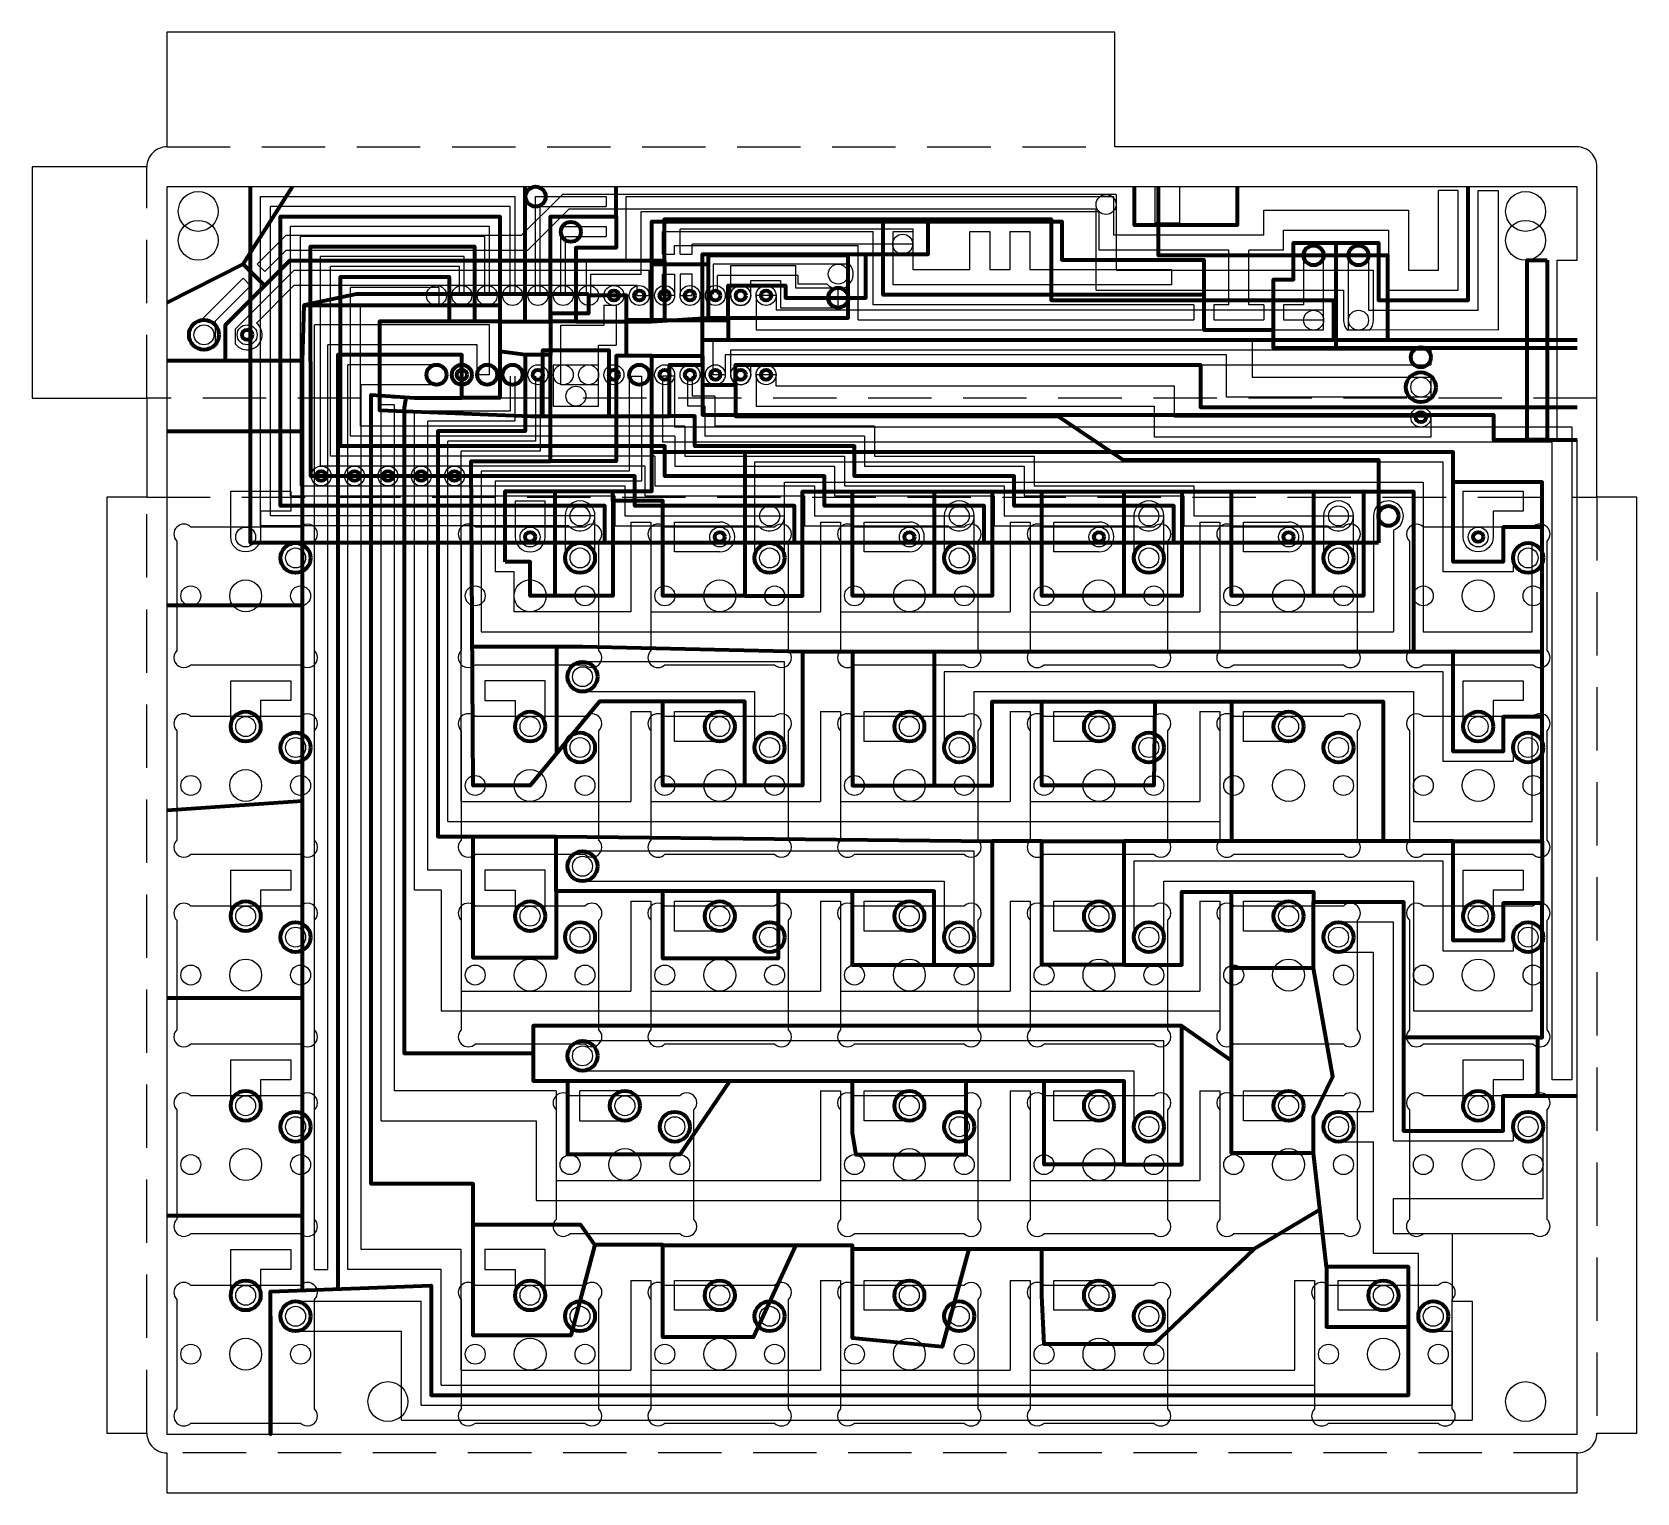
# Model space of a CAD drawing. Header units: millimetres. Extents: x -144 to 627, y 3 to 301.
# Drawn here: x 2.4 to 163.2, y 2.7 to 149.1 of the extents above; entities that cross this region are included whole.
import ezdxf

# ---------------------------------------------------------------- set-up
doc = ezdxf.new("R2010")
doc.units = ezdxf.units.MM
doc.linetypes.add('HIDDEN', pattern=[9.525, 6.35, -3.175])
for name, color, linetype in [('bends', 8, 'HIDDEN'), ('cuts', 31, 'Continuous'), ('pcb-bottom', 151, 'Continuous'), ('pcb-cuts', 211, 'Continuous'), ('pcb-top', 11, 'Continuous')]:
    doc.layers.add(name, color=color, linetype=linetype)
doc.layers.add('toolpath-pcb-bottom', color=155, linetype='Continuous', lineweight=200)
doc.layers.add('toolpath-pcb-top', color=15, linetype='Continuous', lineweight=200)

msp = doc.modelspace()

# ---------------------------------------------------------------- linework, layer by layer
at = {"layer": 'bends'}
for p, q in [((15.85, 137.625), (110.85, 137.625)), ((13.85, 112.425), (13.85, 135.625)), ((159.15, 112.425), (13.85, 112.425)), ((13.85, 102.525), (159.15, 102.525)), ((13.85, 8.725), (13.85, 102.525)), ((159.15, 102.525), (159.15, 8.725)), ((157.15, 6.725), (15.85, 6.725))]:
    msp.add_line(p, q, dxfattribs=at)
at = {"layer": 'cuts'}
for points in [[(13.85, 112.425), (13.85, 102.525), (9.85, 102.525), (9.85, 8.725), (13.85, 8.725, 0.4142136), (15.85, 6.725), (15.85, 2.725), (157.15, 2.725), (157.15, 6.725, 0.4142136), (159.15, 8.725), (163.15, 8.725), (163.15, 102.525), (159.15, 102.525), (159.15, 135.625, 0.4142136), (157.15, 137.625), (110.85, 137.625), (110.85, 149.125), (15.85, 149.125), (15.85, 137.625, 0.4142136), (13.85, 135.625), (13.85, 135.625), (2.35, 135.625), (2.35, 112.425)], [(30.65, 87.139), (30.65, 98.111, 1), (29.236, 99.525), (18.264, 99.525, 1), (16.85, 98.111), (16.85, 87.139, 1), (18.264, 85.725), (29.236, 85.725, 1)], [(59.15, 87.139), (59.15, 98.111, 1), (57.736, 99.525), (46.764, 99.525, 1), (45.35, 98.111), (45.35, 87.139, 1), (46.764, 85.725), (57.736, 85.725, 1)], [(78.15, 87.139), (78.15, 98.111, 1), (76.736, 99.525), (65.764, 99.525, 1), (64.35, 98.111), (64.35, 87.139, 1), (65.764, 85.725), (76.736, 85.725, 1)], [(97.15, 87.139), (97.15, 98.111, 1), (95.736, 99.525), (84.764, 99.525, 1), (83.35, 98.111), (83.35, 87.139, 1), (84.764, 85.725), (95.736, 85.725, 1)], [(116.15, 87.139), (116.15, 98.111, 1), (114.736, 99.525), (103.764, 99.525, 1), (102.35, 98.111), (102.35, 87.139, 1), (103.764, 85.725), (114.736, 85.725, 1)], [(135.15, 87.139), (135.15, 98.111, 1), (133.736, 99.525), (122.764, 99.525, 1), (121.35, 98.111), (121.35, 87.139, 1), (122.764, 85.725), (133.736, 85.725, 1)], [(154.15, 87.139), (154.15, 98.111, 1), (152.736, 99.525), (141.764, 99.525, 1), (140.35, 98.111), (140.35, 87.139, 1), (141.764, 85.725), (152.736, 85.725, 1)], [(30.65, 68.139), (30.65, 79.111, 1), (29.236, 80.525), (18.264, 80.525, 1), (16.85, 79.111), (16.85, 68.139, 1), (18.264, 66.725), (29.236, 66.725, 1)], [(59.15, 68.139), (59.15, 79.111, 1), (57.736, 80.525), (46.764, 80.525, 1), (45.35, 79.111), (45.35, 68.139, 1), (46.764, 66.725), (57.736, 66.725, 1)], [(78.15, 68.139), (78.15, 79.111, 1), (76.736, 80.525), (65.764, 80.525, 1), (64.35, 79.111), (64.35, 68.139, 1), (65.764, 66.725), (76.736, 66.725, 1)], [(97.15, 68.139), (97.15, 79.111, 1), (95.736, 80.525), (84.764, 80.525, 1), (83.35, 79.111), (83.35, 68.139, 1), (84.764, 66.725), (95.736, 66.725, 1)], [(116.15, 68.139), (116.15, 79.111, 1), (114.736, 80.525), (103.764, 80.525, 1), (102.35, 79.111), (102.35, 68.139, 1), (103.764, 66.725), (114.736, 66.725, 1)], [(135.15, 68.139), (135.15, 79.111, 1), (133.736, 80.525), (122.764, 80.525, 1), (121.35, 79.111), (121.35, 68.139, 1), (122.764, 66.725), (133.736, 66.725, 1)], [(154.15, 68.139), (154.15, 79.111, 1), (152.736, 80.525), (141.764, 80.525, 1), (140.35, 79.111), (140.35, 68.139, 1), (141.764, 66.725), (152.736, 66.725, 1)], [(30.65, 49.139), (30.65, 60.111, 1), (29.236, 61.525), (18.264, 61.525, 1), (16.85, 60.111), (16.85, 49.139, 1), (18.264, 47.725), (29.236, 47.725, 1)], [(59.15, 49.139), (59.15, 60.111, 1), (57.736, 61.525), (46.764, 61.525, 1), (45.35, 60.111), (45.35, 49.139, 1), (46.764, 47.725), (57.736, 47.725, 1)], [(78.15, 49.139), (78.15, 60.111, 1), (76.736, 61.525), (65.764, 61.525, 1), (64.35, 60.111), (64.35, 49.139, 1), (65.764, 47.725), (76.736, 47.725, 1)], [(97.15, 49.139), (97.15, 60.111, 1), (95.736, 61.525), (84.764, 61.525, 1), (83.35, 60.111), (83.35, 49.139, 1), (84.764, 47.725), (95.736, 47.725, 1)], [(116.15, 49.139), (116.15, 60.111, 1), (114.736, 61.525), (103.764, 61.525, 1), (102.35, 60.111), (102.35, 49.139, 1), (103.764, 47.725), (114.736, 47.725, 1)], [(135.15, 49.139), (135.15, 60.111, 1), (133.736, 61.525), (122.764, 61.525, 1), (121.35, 60.111), (121.35, 49.139, 1), (122.764, 47.725), (133.736, 47.725, 1)], [(154.15, 49.139), (154.15, 60.111, 1), (152.736, 61.525), (141.764, 61.525, 1), (140.35, 60.111), (140.35, 49.139, 1), (141.764, 47.725), (152.736, 47.725, 1)], [(30.65, 30.139), (30.65, 41.111, 1), (29.236, 42.525), (18.264, 42.525, 1), (16.85, 41.111), (16.85, 30.139, 1), (18.264, 28.725), (29.236, 28.725, 1)], [(68.65, 30.139), (68.65, 41.111, 1), (67.236, 42.525), (56.264, 42.525, 1), (54.85, 41.111), (54.85, 30.139, 1), (56.264, 28.725), (67.236, 28.725, 1)], [(97.15, 30.139), (97.15, 41.111, 1), (95.736, 42.525), (84.764, 42.525, 1), (83.35, 41.111), (83.35, 30.139, 1), (84.764, 28.725), (95.736, 28.725, 1)], [(116.15, 30.139), (116.15, 41.111, 1), (114.736, 42.525), (103.764, 42.525, 1), (102.35, 41.111), (102.35, 30.139, 1), (103.764, 28.725), (114.736, 28.725, 1)], [(135.15, 30.139), (135.15, 41.111, 1), (133.736, 42.525), (122.764, 42.525, 1), (121.35, 41.111), (121.35, 30.139, 1), (122.764, 28.725), (133.736, 28.725, 1)], [(154.15, 30.139), (154.15, 41.111, 1), (152.736, 42.525), (141.764, 42.525, 1), (140.35, 41.111), (140.35, 30.139, 1), (141.764, 28.725), (152.736, 28.725, 1)], [(30.65, 11.139), (30.65, 22.111, 1), (29.236, 23.525), (18.264, 23.525, 1), (16.85, 22.111), (16.85, 11.139, 1), (18.264, 9.725), (29.236, 9.725, 1)], [(59.15, 11.139), (59.15, 22.111, 1), (57.736, 23.525), (46.764, 23.525, 1), (45.35, 22.111), (45.35, 11.139, 1), (46.764, 9.725), (57.736, 9.725, 1)], [(78.15, 11.139), (78.15, 22.111, 1), (76.736, 23.525), (65.764, 23.525, 1), (64.35, 22.111), (64.35, 11.139, 1), (65.764, 9.725), (76.736, 9.725, 1)], [(97.15, 11.139), (97.15, 22.111, 1), (95.736, 23.525), (84.764, 23.525, 1), (83.35, 22.111), (83.35, 11.139, 1), (84.764, 9.725), (95.736, 9.725, 1)], [(116.15, 11.139), (116.15, 22.111, 1), (114.736, 23.525), (103.764, 23.525, 1), (102.35, 22.111), (102.35, 11.139, 1), (103.764, 9.725), (114.736, 9.725, 1)], [(144.65, 11.139), (144.65, 22.111, 1), (143.236, 23.525), (132.264, 23.525, 1), (130.85, 22.111), (130.85, 11.139, 1), (132.264, 9.725), (143.236, 9.725, 1)]]:
    msp.add_lwpolyline(points, format="xyb", close=True, dxfattribs=at)
for centre in [(19, 131.155), (152, 131.155), (38, 11.875), (152, 11.875)]:
    msp.add_circle(centre, 2, dxfattribs=at)
at = {"layer": 'pcb-bottom'}
for p, q in [((55.481, 132.844), (51.362, 128.725)), ((110.961, 132.844), (55.481, 132.844)), ((110.961, 132.844), (110.961, 125.25)), ((56.134, 131.375), (51.984, 127.225)), ((108.961, 131.375), (56.134, 131.375)), ((108.961, 123.25), (108.961, 131.375)), ((24.913, 125.876), (27.762, 128.725)), ((51.362, 128.725), (27.762, 128.725)), ((90.625, 129.375), (67.27, 129.375)), ((67.27, 126.86), (67.27, 129.375)), ((90.625, 127.875), (90.625, 129.375)), ((25.663, 125.126), (27.762, 127.225)), ((51.984, 127.225), (27.762, 127.225)), ((90.625, 127.875), (68.495, 127.875)), ((68.495, 126.86), (68.495, 127.875)), ((25.663, 125.126), (24.913, 125.876)), ((67.27, 126.86), (68.495, 126.86)), ((84.243, 125.875), (70.585, 125.875)), ((70.585, 125.875), (70.585, 122.86)), ((19.296, 120.259), (23.499, 124.462)), ((22.736, 119.371), (28.59, 125.225)), ((24.249, 123.712), (23.499, 124.462)), ((64.19, 125.225), (28.59, 125.225)), ((64.19, 122.725), (64.19, 125.225)), ((68.495, 124.86), (67.27, 124.86)), ((67.27, 124.86), (67.27, 122.725)), ((68.495, 122.725), (68.495, 124.86)), ((79.125, 124.725), (71.035, 124.725)), ((71.035, 122.86), (71.035, 124.725)), ((79.125, 123.875), (79.125, 124.725)), ((82.007, 123.875), (79.125, 123.875)), ((110.961, 125.25), (136.755, 125.25)), ((136.755, 120.25), (136.755, 125.25)), ((20.736, 120.199), (24.249, 123.712)), ((24.828, 119.963), (28.59, 123.725)), ((62.965, 123.725), (28.59, 123.725)), ((62.965, 122.725), (62.965, 123.725)), ((62.965, 122.725), (64.19, 122.725)), ((67.27, 122.725), (68.495, 122.725)), ((74.89, 122.725), (74.89, 119.285)), ((76.89, 122.725), (74.89, 122.725)), ((76.89, 122.725), (76.89, 121.25)), ((108.961, 123.25), (133.755, 123.25)), ((133.755, 123.25), (133.755, 120.25)), ((59.65, 121.751), (59.65, 119.75)), ((59.65, 121.751), (60.875, 121.751)), ((60.875, 121.751), (60.875, 117.75)), ((131.755, 121.25), (76.89, 121.25)), ((131.755, 119.285), (131.755, 121.25)), ((20.736, 117.839), (20.736, 120.199)), ((22.736, 117.839), (22.736, 119.371)), ((30.65, 25.125), (30.65, 119.785)), ((48.175, 119.785), (30.65, 119.785)), ((48.175, 114.785), (48.175, 119.785)), ((55.345, 119.75), (59.65, 119.75)), ((55.345, 113.785), (55.345, 119.75)), ((74.89, 119.285), (131.755, 119.285)), ((134.107, 119.285), (136.403, 119.285)), ((31.99, 25.125), (31.99, 117.785)), ((46.95, 117.785), (31.99, 117.785)), ((46.95, 114.785), (46.95, 117.785)), ((59.11, 113.785), (59.11, 117.75)), ((59.11, 117.75), (60.875, 117.75)), ((33.99, 25.125), (33.99, 115.785)), ((42.87, 115.785), (33.99, 115.785)), ((72.35, 117.285), (142.5, 117.285)), ((72.35, 114.785), (72.35, 117.285)), ((74.35, 114.785), (74.35, 115.785)), ((74.35, 115.785), (142.5, 115.785)), ((142.5, 117.285), (142.5, 115.785)), ((48.175, 114.785), (46.95, 114.785)), ((50.265, 114.65), (50.265, 111.125)), ((50.715, 114.65), (50.715, 110.125)), ((52.805, 114.65), (52.805, 108.125)), ((53.255, 114.65), (53.255, 107.125)), ((62.19, 114.65), (62.19, 105.125)), ((62.19, 114.65), (63.415, 114.65)), ((63.415, 114.65), (63.415, 104.125)), ((65.505, 114.65), (65.505, 108.025)), ((66.73, 114.65), (65.505, 114.65)), ((66.73, 114.65), (66.73, 109.525)), ((35.33, 27.125), (35.33, 113.785)), ((42.87, 113.785), (35.33, 113.785)), ((59.11, 113.785), (55.345, 113.785)), ((37.33, 40.025), (37.33, 111.785)), ((38.67, 111.785), (37.33, 111.785)), ((38.67, 43.025), (38.67, 111.785)), ((40.67, 63.125), (40.67, 111.125)), ((50.265, 111.125), (40.67, 111.125)), ((42.01, 65.125), (42.01, 110.125)), ((50.715, 110.125), (42.01, 110.125)), ((156.65, 109.525), (66.73, 109.525)), ((156.65, 44.125), (156.65, 109.525)), ((44.01, 70.025), (44.01, 108.125)), ((52.805, 108.125), (44.01, 108.125)), ((154.65, 108.025), (65.505, 108.025)), ((154.65, 44.125), (154.65, 108.025)), ((45.35, 72.025), (45.35, 107.125)), ((53.255, 107.125), (45.35, 107.125)), ((47.35, 105.125), (47.35, 89.025)), ((62.19, 105.125), (47.35, 105.125)), ((74.75, 106.025), (74.75, 96.425)), ((143.75, 106.025), (74.75, 106.025)), ((143.75, 95.025), (143.75, 106.025)), ((48.75, 104.125), (48.75, 95.025)), ((63.415, 104.125), (48.75, 104.125)), ((77.75, 96.425), (77.75, 104.025)), ((77.75, 104.025), (141.75, 104.025)), ((141.75, 104.025), (141.75, 89.025)), ((50.75, 102.125), (50.75, 98.525)), ((53.75, 102.125), (50.75, 102.125)), ((53.75, 98.525), (53.75, 102.125)), ((55.75, 100.637), (55.75, 96.425)), ((58.75, 96.425), (58.75, 100.637)), ((62.35, 100.025), (64.35, 100.025)), ((62.35, 100.025), (62.35, 91.025)), ((64.35, 100.025), (64.35, 91.025)), ((66.73, 97.025), (66.73, 100.025)), ((66.73, 100.025), (71.25, 100.025)), ((81.35, 100.025), (83.35, 100.025)), ((81.35, 100.025), (81.35, 91.025)), ((83.35, 100.025), (83.35, 91.025)), ((85.73, 97.025), (85.73, 100.025)), ((85.73, 100.025), (90.25, 100.025)), ((93.75, 100.637), (93.75, 96.425)), ((96.75, 96.425), (96.75, 100.637)), ((100.35, 100.025), (102.35, 100.025)), ((100.35, 100.025), (100.35, 91.025)), ((102.35, 100.025), (102.35, 91.025)), ((104.73, 97.025), (104.73, 100.025)), ((104.73, 100.025), (109.25, 100.025)), ((112.75, 100.637), (112.75, 96.425)), ((115.75, 96.425), (115.75, 100.637)), ((119.35, 100.025), (121.35, 100.025)), ((119.35, 100.025), (119.35, 91.025)), ((121.35, 100.025), (121.35, 91.025)), ((123.73, 97.025), (123.73, 100.025)), ((123.73, 100.025), (128.25, 100.025)), ((131.75, 100.637), (131.75, 96.425)), ((134.75, 96.425), (134.75, 100.637)), ((136.75, 100.637), (136.75, 91.025)), ((138.75, 99.223), (138.75, 89.025)), ((71.25, 97.025), (66.73, 97.025)), ((90.25, 97.025), (85.73, 97.025)), ((109.25, 97.025), (104.73, 97.025)), ((128.25, 97.025), (123.73, 97.025)), ((152.65, 89.025), (152.65, 97.871)), ((50.65, 95.025), (48.75, 95.025)), ((50.65, 91.025), (50.65, 95.025)), ((150.75, 95.025), (143.75, 95.025)), ((150.75, 96.425), (150.75, 95.025)), ((62.35, 91.025), (50.65, 91.025)), ((64.35, 91.025), (81.35, 91.025)), ((83.35, 91.025), (100.35, 91.025)), ((102.35, 91.025), (119.35, 91.025)), ((121.35, 91.025), (136.75, 91.025)), ((47.35, 89.025), (138.75, 89.025)), ((141.75, 89.025), (152.65, 89.025)), ((62.35, 81.025), (64.35, 81.025)), ((62.35, 81.025), (62.35, 72.025)), ((64.35, 81.025), (64.35, 72.025)), ((66.73, 78.025), (66.73, 81.025)), ((66.73, 81.025), (71.25, 81.025)), ((81.35, 81.025), (83.35, 81.025)), ((81.35, 81.025), (81.35, 72.025)), ((83.35, 81.025), (83.35, 72.025)), ((85.73, 78.025), (85.73, 81.025)), ((85.73, 81.025), (90.25, 81.025)), ((100.35, 81.025), (102.35, 81.025)), ((100.35, 81.025), (100.35, 72.025)), ((102.35, 81.025), (102.35, 72.025)), ((104.73, 78.025), (104.73, 81.025)), ((104.73, 81.025), (109.25, 81.025)), ((119.35, 81.025), (121.35, 81.025)), ((119.35, 81.025), (119.35, 72.025)), ((121.35, 81.025), (121.35, 70.025)), ((123.73, 78.025), (123.73, 81.025)), ((123.73, 81.025), (128.25, 81.025)), ((71.25, 78.025), (66.73, 78.025)), ((90.25, 78.025), (85.73, 78.025)), ((109.25, 78.025), (104.73, 78.025)), ((128.25, 78.025), (123.73, 78.025)), ((45.35, 72.025), (62.35, 72.025)), ((64.35, 72.025), (81.35, 72.025)), ((83.35, 72.025), (100.35, 72.025)), ((102.35, 72.025), (119.35, 72.025)), ((44.01, 70.025), (121.35, 70.025)), ((45.35, 65.125), (42.01, 65.125)), ((45.35, 65.125), (45.35, 53.025)), ((43.35, 63.125), (40.67, 63.125)), ((43.35, 63.125), (43.35, 51.025)), ((62.35, 62.025), (64.35, 62.025)), ((62.35, 62.025), (62.35, 53.025)), ((64.35, 62.025), (64.35, 53.025)), ((66.73, 59.025), (66.73, 62.025)), ((66.73, 62.025), (71.25, 62.025)), ((81.35, 62.025), (83.35, 62.025)), ((81.35, 62.025), (81.35, 53.025)), ((83.35, 62.025), (83.35, 53.025)), ((85.73, 59.025), (85.73, 62.025)), ((85.73, 62.025), (90.25, 62.025)), ((100.35, 62.025), (102.35, 62.025)), ((100.35, 62.025), (100.35, 53.025)), ((102.35, 62.025), (102.35, 53.025)), ((104.73, 59.025), (104.73, 62.025)), ((104.73, 62.025), (109.25, 62.025)), ((119.35, 62.025), (121.35, 62.025)), ((119.35, 62.025), (119.35, 53.025)), ((121.35, 62.025), (121.35, 51.025)), ((123.73, 59.025), (123.73, 62.025)), ((123.73, 62.025), (128.25, 62.025)), ((138.75, 59.925), (133.25, 59.925)), ((138.75, 38.025), (138.75, 59.925)), ((71.25, 59.025), (66.73, 59.025)), ((90.25, 59.025), (85.73, 59.025)), ((109.25, 59.025), (104.73, 59.025)), ((128.25, 59.025), (123.73, 59.025)), ((133.25, 56.925), (136.75, 56.925)), ((136.75, 40.925), (136.75, 56.925)), ((45.35, 53.025), (62.35, 53.025)), ((64.35, 53.025), (81.35, 53.025)), ((83.35, 53.025), (100.35, 53.025)), ((102.35, 53.025), (119.35, 53.025)), ((43.35, 51.025), (121.35, 51.025)), ((156.65, 44.125), (154.65, 44.125)), ((54.85, 43.025), (38.67, 43.025)), ((54.85, 43.025), (54.85, 34.025)), ((61.75, 43.025), (57.23, 43.025)), ((57.23, 40.025), (57.23, 43.025)), ((81.35, 43.025), (83.35, 43.025)), ((81.35, 43.025), (81.35, 34.025)), ((83.35, 43.025), (83.35, 34.025)), ((85.73, 40.025), (85.73, 43.025)), ((85.73, 43.025), (90.25, 43.025)), ((100.35, 43.025), (102.35, 43.025)), ((100.35, 43.025), (100.35, 34.025)), ((102.35, 43.025), (102.35, 34.025)), ((104.73, 40.025), (104.73, 43.025)), ((104.73, 43.025), (109.25, 43.025)), ((119.35, 43.025), (121.35, 43.025)), ((119.35, 43.025), (119.35, 34.025)), ((121.35, 43.025), (121.35, 32.025)), ((123.73, 40.025), (123.73, 43.025)), ((123.73, 43.025), (128.25, 43.025)), ((136.75, 40.925), (133.25, 40.925)), ((37.33, 40.025), (52.85, 40.025)), ((52.85, 40.025), (52.85, 32.025)), ((57.23, 40.025), (61.75, 40.025)), ((90.25, 40.025), (85.73, 40.025)), ((109.25, 40.025), (104.73, 40.025)), ((128.25, 40.025), (123.73, 40.025)), ((150.75, 39.425), (150.75, 38.025)), ((153.75, 32.225), (153.75, 39.425)), ((133.25, 37.925), (136.75, 37.925)), ((136.75, 26.725), (136.75, 37.925)), ((138.75, 38.025), (150.75, 38.025)), ((54.85, 34.025), (81.35, 34.025)), ((83.35, 34.025), (100.35, 34.025)), ((102.35, 34.025), (119.35, 34.025)), ((138.75, 28.725), (138.75, 32.225)), ((138.75, 32.225), (153.75, 32.225)), ((52.85, 32.025), (121.35, 32.025)), ((138.75, 28.725), (144.65, 28.725)), ((144.65, 28.725), (144.65, 21.925)), ((45.35, 27.125), (35.33, 27.125)), ((45.35, 15.025), (45.35, 27.125)), ((141.25, 26.725), (136.75, 26.725)), ((141.25, 20.425), (141.25, 26.725)), ((30.65, 25.125), (31.99, 25.125)), ((43.35, 25.125), (33.99, 25.125)), ((43.35, 13.525), (43.35, 25.125)), ((62.35, 24.025), (64.35, 24.025)), ((62.35, 24.025), (62.35, 15.025)), ((64.35, 24.025), (64.35, 15.025)), ((66.73, 21.025), (66.73, 24.025)), ((66.73, 24.025), (71.25, 24.025)), ((81.35, 24.025), (83.35, 24.025)), ((81.35, 24.025), (81.35, 15.025)), ((83.35, 24.025), (83.35, 15.025)), ((85.73, 21.025), (85.73, 24.025)), ((85.73, 24.025), (90.25, 24.025)), ((100.35, 24.025), (102.35, 24.025)), ((100.35, 24.025), (100.35, 15.025)), ((102.35, 24.025), (102.35, 15.025)), ((104.73, 21.025), (104.73, 24.025)), ((104.73, 24.025), (109.25, 24.025)), ((128.85, 24.025), (130.85, 24.025)), ((128.85, 24.025), (128.85, 15.025)), ((130.85, 24.025), (130.85, 13.525)), ((133.23, 21.025), (133.23, 24.025)), ((133.23, 24.025), (137.75, 24.025)), ((28.75, 21.925), (41.35, 21.925)), ((41.35, 11.525), (41.35, 21.925)), ((71.25, 21.025), (66.73, 21.025)), ((90.25, 21.025), (85.73, 21.025)), ((109.25, 21.025), (104.73, 21.025)), ((137.75, 21.025), (133.23, 21.025)), ((144.65, 21.925), (146.65, 21.925)), ((146.65, 21.925), (146.65, 10.025)), ((28.75, 18.925), (39.35, 18.925)), ((39.35, 10.025), (39.35, 18.925)), ((142.75, 18.925), (144.65, 18.925)), ((144.65, 18.925), (144.65, 11.525)), ((45.35, 15.025), (62.35, 15.025)), ((64.35, 15.025), (81.35, 15.025)), ((83.35, 15.025), (100.35, 15.025)), ((102.35, 15.025), (128.85, 15.025)), ((43.35, 13.525), (130.85, 13.525)), ((41.35, 11.525), (144.65, 11.525)), ((39.35, 10.025), (146.65, 10.025))]:
    msp.add_line(p, q, dxfattribs=at)
for points in [[(25.25, 101.125), (25.25, 98.525, -1), (22.25, 98.525), (22.25, 103.125), (28.27, 103.125), (28.27, 101.125)], [(148.75, 101.125), (148.75, 98.525, -1), (145.75, 98.525), (145.75, 103.125), (151.77, 103.125), (151.77, 101.125)], [(77.75, 77.425), (77.75, 86.025), (57.5, 86.025, 1), (57.5, 83.025), (74.75, 83.025), (74.75, 77.425, 1)], [(25.25, 82.125), (25.25, 79.525, -1), (22.25, 79.525), (22.25, 84.125), (28.27, 84.125), (28.27, 82.125)], [(50.75, 82.125), (50.75, 79.525, 1), (53.75, 79.525), (53.75, 84.125), (47.73, 84.125), (47.73, 82.125)], [(93.75, 77.425, 1), (96.75, 77.425), (96.75, 83.025), (140.75, 83.025), (140.75, 70.025), (152.65, 70.025), (152.65, 78.871, 0.4956758), (150.75, 77.425), (150.75, 76.025), (143.75, 76.025), (143.75, 85.025), (93.75, 85.025)], [(148.75, 82.125), (148.75, 79.525, -1), (145.75, 79.525), (145.75, 84.125), (151.77, 84.125), (151.77, 82.125)], [(96.75, 58.425), (96.75, 67.025), (57.5, 67.025, 1), (57.5, 64.025), (93.75, 64.025), (93.75, 58.425, 1)], [(112.75, 58.425, 1), (115.75, 58.425), (115.75, 64.025), (140.75, 64.025), (140.75, 51.025), (152.65, 51.025), (152.65, 59.871, 0.4956758), (150.75, 58.425), (150.75, 57.025), (143.75, 57.025), (143.75, 66.025), (112.75, 66.025)], [(25.25, 63.125), (25.25, 60.525, -1), (22.25, 60.525), (22.25, 65.125), (28.27, 65.125), (28.27, 63.125)], [(50.75, 63.125), (50.75, 60.525, 1), (53.75, 60.525), (53.75, 65.125), (47.73, 65.125), (47.73, 63.125)], [(148.75, 63.125), (148.75, 60.525, -1), (145.75, 60.525), (145.75, 65.125), (151.77, 65.125), (151.77, 63.125)], [(115.75, 39.425), (115.75, 48.025), (57.5, 48.025, 1), (57.5, 45.025), (112.75, 45.025), (112.75, 39.425, 1)], [(25.25, 44.125), (25.25, 41.525, -1), (22.25, 41.525), (22.25, 46.125), (28.27, 46.125), (28.27, 44.125)], [(148.75, 44.125), (148.75, 41.525, -1), (145.75, 41.525), (145.75, 46.125), (151.77, 46.125), (151.77, 44.125)], [(25.25, 25.125), (25.25, 22.525, -1), (22.25, 22.525), (22.25, 27.125), (28.27, 27.125), (28.27, 25.125)], [(50.75, 25.125), (50.75, 22.525, 1), (53.75, 22.525), (53.75, 27.125), (47.73, 27.125), (47.73, 25.125)]]:
    msp.add_lwpolyline(points, format="xyb", close=True, dxfattribs=at)
for centre, radius, start, end in [((83.125, 124.875), 1.5, 221.81031, 41.81031), ((19.572, 118.785), 1.5, 100.58422, 320.90872), ((23.9, 118.785), 1.5, 219.09128, 51.7681), ((135.255, 120.25), 1.5, 180, 220.04083), ((135.255, 120.25), 1.5, 319.95917, 0), ((42.87, 114.785), 1, 270, 90), ((73.35, 114.785), 1, 180, 0), ((57.25, 100.637), 1.5, 0, 180), ((95.25, 100.637), 1.5, 0, 180), ((114.25, 100.637), 1.5, 0, 180), ((133.25, 100.637), 1.5, 0, 180), ((138.25, 100.637), 1.5, 289.47122, 180), ((71.25, 98.525), 1.5, 270, 90), ((90.25, 98.525), 1.5, 270, 90), ((109.25, 98.525), 1.5, 270, 90), ((128.25, 98.525), 1.5, 270, 90), ((52.25, 98.525), 1.5, 180, 0), ((152.25, 96.425), 1.5, 74.53399, 180), ((57.25, 96.425), 1.5, 180, 0), ((76.25, 96.425), 1.5, 180, 0), ((95.25, 96.425), 1.5, 180, 0), ((114.25, 96.425), 1.5, 180, 0), ((133.25, 96.425), 1.5, 180, 0), ((71.25, 79.525), 1.5, 270, 90), ((90.25, 79.525), 1.5, 270, 90), ((109.25, 79.525), 1.5, 270, 90), ((128.25, 79.525), 1.5, 270, 90), ((71.25, 60.525), 1.5, 270, 90), ((90.25, 60.525), 1.5, 270, 90), ((109.25, 60.525), 1.5, 270, 90), ((128.25, 60.525), 1.5, 270, 90), ((133.25, 58.425), 1.5, 90, 270), ((61.75, 41.525), 1.5, 270, 90), ((90.25, 41.525), 1.5, 270, 90), ((109.25, 41.525), 1.5, 270, 90), ((128.25, 41.525), 1.5, 270, 90), ((133.25, 39.425), 1.5, 90, 270), ((152.25, 39.425), 1.5, 0, 180), ((71.25, 22.525), 1.5, 270, 90), ((90.25, 22.525), 1.5, 270, 90), ((109.25, 22.525), 1.5, 270, 90), ((137.75, 22.525), 1.5, 270, 90), ((28.75, 20.425), 1.5, 90, 270), ((142.75, 20.425), 1.5, 180, 270)]:
    msp.add_arc(centre, radius, start, end, dxfattribs=at)
at = {"layer": 'pcb-cuts'}
msp.add_lwpolyline([(157.15, 108.255), (155.15, 108.255), (155.15, 126.255), (157.15, 126.255), (157.15, 133.625), (15.85, 133.625), (15.85, 8.625), (157.15, 8.625)], close=True, dxfattribs=at)
for centre, radius in [((52.805, 132.637), 1), ((109.961, 131.844), 1), ((19, 128.255), 2), ((152, 128.255), 2), ((56.335, 129.107), 1), ((89.581, 127.875), 1), ((130.755, 126.75), 1), ((135.255, 126.75), 1), ((83.125, 124.875), 1), ((42.87, 122.725), 1), ((45.41, 122.725), 1), ((47.95, 122.725), 1), ((50.49, 122.725), 1), ((53.03, 122.725), 1), ((55.57, 122.725), 1), ((58.11, 122.725), 1), ((60.65, 122.725), 1), ((63.19, 122.725), 1), ((65.73, 122.725), 1), ((68.27, 122.725), 1), ((70.81, 122.725), 1), ((73.35, 122.725), 1), ((75.89, 122.725), 1), ((83.125, 122.5), 1), ((130.755, 120.25), 1), ((135.255, 120.25), 1), ((19.572, 118.785), 1), ((23.9, 118.785), 1), ((141.5, 116.535), 1), ((42.87, 114.785), 1), ((45.41, 114.785), 1), ((47.95, 114.785), 1), ((50.49, 114.785), 1), ((53.03, 114.785), 1), ((55.57, 114.785), 1), ((58.11, 114.785), 1), ((60.65, 114.785), 1), ((63.19, 114.785), 1), ((65.73, 114.785), 1), ((68.27, 114.785), 1), ((70.81, 114.785), 1), ((73.35, 114.785), 1), ((75.89, 114.785), 1), ((141.5, 113.535), 1), ((56.84, 112.637), 1), ((141.5, 110.535), 1), ((31.32, 104.637), 1), ((34.66, 104.637), 1), ((38, 104.637), 1), ((41.34, 104.637), 1), ((44.68, 104.637), 1), ((57.25, 100.637), 1), ((76.25, 100.637), 1), ((95.25, 100.637), 1), ((114.25, 100.637), 1), ((133.25, 100.637), 1), ((138.25, 100.637), 1), ((23.75, 98.525), 1), ((52.25, 98.525), 1), ((71.25, 98.525), 1), ((90.25, 98.525), 1), ((128.25, 98.525), 1), ((147.25, 98.525), 1), ((28.75, 96.425), 1), ((57.25, 96.425), 1), ((76.25, 96.425), 1), ((95.25, 96.425), 1), ((133.25, 96.425), 1), ((152.25, 96.425), 1), ((18.25, 92.625), 1), ((23.75, 92.625), 1.6), ((29.25, 92.625), 1), ((46.75, 92.625), 1), ((52.25, 92.625), 1.6), ((57.75, 92.625), 1), ((65.75, 92.625), 1), ((71.25, 92.625), 1.6), ((76.75, 92.625), 1), ((84.75, 92.625), 1), ((90.25, 92.625), 1.6), ((95.75, 92.625), 1), ((122.75, 92.625), 1), ((128.25, 92.625), 1.6), ((133.75, 92.625), 1), ((141.75, 92.625), 1), ((147.25, 92.625), 1.6), ((152.75, 92.625), 1), ((57.5, 84.525), 1), ((23.75, 79.525), 1), ((52.25, 79.525), 1), ((71.25, 79.525), 1), ((90.25, 79.525), 1), ((109.25, 79.525), 1), ((128.25, 79.525), 1), ((147.25, 79.525), 1), ((28.75, 77.425), 1), ((57.25, 77.425), 1), ((76.25, 77.425), 1), ((95.25, 77.425), 1), ((114.25, 77.425), 1), ((133.25, 77.425), 1), ((152.25, 77.425), 1), ((18.25, 73.625), 1), ((23.75, 73.625), 1.6), ((29.25, 73.625), 1), ((46.75, 73.625), 1), ((52.25, 73.625), 1.6), ((57.75, 73.625), 1), ((65.75, 73.625), 1), ((71.25, 73.625), 1.6), ((76.75, 73.625), 1), ((84.75, 73.625), 1), ((90.25, 73.625), 1.6), ((95.75, 73.625), 1), ((103.75, 73.625), 1), ((109.25, 73.625), 1.6), ((114.75, 73.625), 1), ((122.75, 73.625), 1), ((128.25, 73.625), 1.6), ((133.75, 73.625), 1), ((141.75, 73.625), 1), ((147.25, 73.625), 1.6), ((152.75, 73.625), 1), ((57.5, 65.525), 1), ((23.75, 60.525), 1), ((52.25, 60.525), 1), ((71.25, 60.525), 1), ((90.25, 60.525), 1), ((109.25, 60.525), 1), ((128.25, 60.525), 1), ((147.25, 60.525), 1), ((28.75, 58.425), 1), ((57.25, 58.425), 1), ((76.25, 58.425), 1), ((95.25, 58.425), 1), ((114.25, 58.425), 1), ((133.25, 58.425), 1), ((152.25, 58.425), 1), ((18.25, 54.625), 1), ((23.75, 54.625), 1.6), ((29.25, 54.625), 1), ((46.75, 54.625), 1), ((52.25, 54.625), 1.6), ((57.75, 54.625), 1), ((65.75, 54.625), 1), ((71.25, 54.625), 1.6), ((76.75, 54.625), 1), ((84.75, 54.625), 1), ((90.25, 54.625), 1.6), ((95.75, 54.625), 1), ((103.75, 54.625), 1), ((109.25, 54.625), 1.6), ((114.75, 54.625), 1), ((122.75, 54.625), 1), ((128.25, 54.625), 1.6), ((133.75, 54.625), 1), ((141.75, 54.625), 1), ((147.25, 54.625), 1.6), ((152.75, 54.625), 1), ((57.5, 46.525), 1), ((23.75, 41.525), 1), ((61.75, 41.525), 1), ((90.25, 41.525), 1), ((109.25, 41.525), 1), ((128.25, 41.525), 1), ((147.25, 41.525), 1), ((28.75, 39.425), 1), ((66.75, 39.425), 1), ((95.25, 39.425), 1), ((114.25, 39.425), 1), ((133.25, 39.425), 1), ((152.25, 39.425), 1), ((23.75, 35.625), 1.6), ((61.75, 35.625), 1.6), ((90.25, 35.625), 1.6), ((109.25, 35.625), 1.6), ((128.25, 35.625), 1.6), ((147.25, 35.625), 1.6), ((18.25, 35.625), 1), ((29.25, 35.625), 1), ((56.25, 35.625), 1), ((67.25, 35.625), 1), ((84.75, 35.625), 1), ((95.75, 35.625), 1), ((103.75, 35.625), 1), ((114.75, 35.625), 1), ((122.75, 35.625), 1), ((133.75, 35.625), 1), ((141.75, 35.625), 1), ((152.75, 35.625), 1), ((23.75, 22.525), 1), ((52.25, 22.525), 1), ((71.25, 22.525), 1), ((90.25, 22.525), 1), ((109.25, 22.525), 1), ((137.75, 22.525), 1), ((28.75, 20.425), 1), ((57.25, 20.425), 1), ((76.25, 20.425), 1), ((95.25, 20.425), 1), ((114.25, 20.425), 1), ((142.75, 20.425), 1), ((23.75, 16.625), 1.6), ((52.25, 16.625), 1.6), ((71.25, 16.625), 1.6), ((90.25, 16.625), 1.6), ((109.25, 16.625), 1.6), ((137.75, 16.625), 1.6), ((18.25, 16.625), 1), ((29.25, 16.625), 1), ((46.75, 16.625), 1), ((57.75, 16.625), 1), ((65.75, 16.625), 1), ((76.75, 16.625), 1), ((84.75, 16.625), 1), ((95.75, 16.625), 1), ((103.75, 16.625), 1), ((114.75, 16.625), 1), ((132.25, 16.625), 1), ((143.25, 16.625), 1), ((38, 11.875), 2), ((152, 11.875), 2)]:
    msp.add_circle(centre, radius, dxfattribs=at)
at = {"layer": 'pcb-top'}
for p, q in [((114.85, 133.625), (114.85, 130.005)), ((117.35, 130.005), (117.35, 133.625)), ((25.25, 99.637), (25.25, 132.637)), ((25.25, 132.637), (50.715, 132.637)), ((50.715, 132.637), (50.715, 122.86)), ((52.805, 122.86), (52.805, 132.637)), ((52.805, 132.637), (59.885, 132.637)), ((59.885, 132.637), (59.885, 131.637)), ((61.885, 126.36), (61.885, 132.637)), ((61.885, 132.637), (110.754, 132.637)), ((110.754, 128.785), (110.754, 132.637)), ((143.255, 125.25), (143.255, 133.25)), ((145.255, 133.25), (143.255, 133.25)), ((145.255, 123.25), (145.255, 133.25)), ((147.255, 121.25), (147.255, 133.25)), ((147.255, 133.25), (149.255, 133.25)), ((149.255, 133.25), (149.255, 119.25)), ((50.265, 131.637), (26.25, 131.637)), ((26.25, 100.637), (26.25, 131.637)), ((50.265, 122.86), (50.265, 131.637)), ((53.255, 131.637), (59.885, 131.637)), ((53.255, 122.86), (53.255, 131.637)), ((63.385, 124.86), (63.385, 131.137)), ((63.385, 131.137), (109.254, 131.137)), ((109.254, 127.285), (109.254, 131.137)), ((125.755, 128.785), (125.755, 131.285)), ((125.755, 131.285), (140.255, 131.285)), ((140.255, 131.285), (140.255, 125.25)), ((28.25, 102.637), (28.25, 129.637)), ((48.175, 129.637), (28.25, 129.637)), ((48.175, 122.86), (48.175, 129.637)), ((55.345, 129.637), (59.885, 129.637)), ((55.345, 122.86), (55.345, 129.637)), ((59.885, 129.637), (59.885, 128.637)), ((65.505, 129.137), (86.625, 129.137)), ((65.505, 126.86), (65.505, 129.137)), ((86.625, 121.785), (86.625, 129.137)), ((88.625, 123.785), (88.625, 129.137)), ((88.625, 129.137), (90.625, 129.137)), ((90.625, 125.285), (90.625, 129.137)), ((96.32, 125.285), (96.32, 129.137)), ((96.32, 129.137), (98.32, 129.137)), ((98.32, 129.137), (98.32, 125.285)), ((100.32, 129.137), (100.32, 125.285)), ((100.32, 129.137), (102.32, 129.137)), ((102.32, 129.137), (102.32, 125.285)), ((125.755, 128.785), (110.754, 128.785)), ((114.85, 130.005), (117.35, 130.005)), ((127.755, 127.285), (127.755, 129.285)), ((127.755, 129.285), (138.255, 129.285)), ((138.255, 129.285), (138.255, 123.25)), ((47.725, 128.637), (29.25, 128.637)), ((29.25, 103.637), (29.25, 128.637)), ((47.725, 122.86), (47.725, 128.637)), ((55.345, 128.637), (55.452, 128.637)), ((55.795, 122.86), (55.795, 128.637)), ((55.795, 128.637), (59.885, 128.637)), ((66.73, 127.725), (85.125, 127.725)), ((66.73, 126.86), (66.73, 127.725)), ((85.125, 120.285), (85.125, 127.725)), ((122.254, 127.285), (109.254, 127.285)), ((122.254, 121.785), (122.254, 127.285)), ((127.755, 127.285), (124.254, 127.285)), ((124.254, 121.785), (124.254, 127.285)), ((31.25, 105.637), (31.25, 126.637)), ((45.635, 126.637), (31.25, 126.637)), ((32.25, 106.637), (32.25, 125.637)), ((45.185, 125.637), (32.25, 125.637)), ((45.185, 122.86), (45.185, 125.637)), ((45.635, 122.86), (45.635, 126.637)), ((57.885, 122.86), (57.885, 126.36)), ((57.885, 126.36), (61.885, 126.36)), ((65.505, 126.86), (66.73, 126.86)), ((72.35, 122.725), (72.35, 125.725)), ((72.35, 125.725), (78.85, 125.725)), ((78.85, 125.725), (78.85, 123.5)), ((129.755, 126.75), (129.754, 121.785)), ((131.755, 126.75), (129.755, 126.75)), ((131.754, 120.285), (131.755, 126.75)), ((134.255, 119.285), (134.255, 126.75)), ((134.255, 126.75), (136.255, 126.75)), ((136.255, 126.75), (136.255, 121.25)), ((58.335, 124.86), (63.385, 124.86)), ((58.335, 122.86), (58.335, 124.86)), ((65.505, 122.725), (65.505, 124.86)), ((65.505, 124.86), (66.73, 124.86)), ((66.73, 124.86), (66.73, 122.725)), ((74.35, 122.725), (74.35, 124.225)), ((74.35, 124.225), (77.35, 124.225)), ((77.35, 124.225), (77.35, 121.5)), ((96.32, 125.285), (90.625, 125.285)), ((100.32, 125.285), (98.32, 125.285)), ((116.535, 125.285), (102.32, 125.285)), ((116.535, 123.785), (116.535, 125.285)), ((140.255, 125.25), (143.255, 125.25)), ((34.25, 108.637), (34.25, 123.525)), ((43.095, 123.525), (34.25, 123.525)), ((43.095, 123.525), (43.095, 121.725)), ((66.73, 122.725), (65.505, 122.725)), ((78.85, 123.5), (83.125, 123.5)), ((83.125, 121.5), (83.125, 123.5)), ((116.535, 123.785), (88.625, 123.785)), ((138.255, 123.25), (145.255, 123.25)), ((35.25, 109.637), (35.25, 121.725)), ((43.095, 121.725), (35.25, 121.725)), ((77.35, 121.5), (83.125, 121.5)), ((118.754, 121.785), (86.625, 121.785)), ((118.754, 121.785), (118.754, 120.285)), ((120.754, 121.785), (120.754, 120.285)), ((122.254, 121.785), (120.754, 121.785)), ((125.754, 121.785), (124.254, 121.785)), ((125.754, 121.785), (125.754, 120.285)), ((129.754, 121.785), (127.754, 121.785)), ((127.754, 121.785), (127.754, 120.285)), ((136.255, 121.25), (147.255, 121.25)), ((85.125, 120.285), (118.754, 120.285)), ((120.754, 120.285), (125.754, 120.285)), ((127.754, 120.285), (131.754, 120.285)), ((149.255, 119.25), (134.255, 119.285)), ((70.585, 114.785), (70.585, 118.285)), ((70.585, 118.285), (124.595, 118.285)), ((124.595, 118.285), (124.595, 114.535)), ((122.035, 116.785), (71.81, 116.785)), ((71.81, 116.785), (71.81, 114.785)), ((122.035, 112.535), (122.035, 116.785)), ((59.11, 115.759), (54.57, 115.759)), ((54.57, 115.759), (54.57, 111.637)), ((59.11, 111.637), (59.11, 115.759)), ((68.045, 111.637), (68.045, 114.65)), ((68.495, 114.65), (68.495, 112.637)), ((71.81, 114.785), (70.585, 114.785)), ((74.89, 114.785), (74.89, 111.637)), ((76.89, 114.785), (74.89, 114.785)), ((76.89, 113.637), (76.89, 114.785)), ((124.595, 114.535), (142.5, 114.535)), ((142.5, 114.535), (142.5, 112.535)), ((70.75, 112.637), (68.495, 112.637)), ((70.75, 112.637), (70.75, 109.637)), ((116.815, 113.637), (76.89, 113.637)), ((116.815, 110.535), (116.815, 113.637)), ((54.57, 111.637), (59.11, 111.637)), ((69.75, 111.637), (68.045, 111.637)), ((69.75, 111.637), (69.75, 108.637)), ((74.89, 111.637), (114.815, 111.637)), ((114.815, 108.535), (114.815, 111.637)), ((142.5, 112.535), (122.035, 112.535)), ((67.75, 109.637), (35.25, 109.637)), ((67.75, 109.637), (67.75, 106.637)), ((86.75, 109.637), (70.75, 109.637)), ((86.75, 109.637), (86.75, 106.637)), ((142.5, 110.535), (116.815, 110.535)), ((142.5, 110.535), (142.5, 108.535)), ((66.75, 108.637), (34.25, 108.637)), ((66.75, 108.637), (66.75, 105.637)), ((85.75, 108.637), (69.75, 108.637)), ((85.75, 108.637), (85.75, 105.637)), ((142.5, 108.535), (114.815, 108.535)), ((64.75, 106.637), (32.25, 106.637)), ((64.75, 106.637), (64.75, 103.637)), ((67.75, 106.637), (83.75, 106.637)), ((83.75, 106.637), (83.75, 103.637)), ((86.75, 106.637), (102.75, 106.637)), ((102.75, 106.637), (102.75, 103.637)), ((63.75, 105.637), (31.25, 105.637)), ((63.75, 105.637), (63.75, 102.637)), ((66.75, 105.637), (82.75, 105.637)), ((82.75, 105.637), (82.75, 102.637)), ((85.75, 105.637), (101.75, 105.637)), ((101.75, 105.637), (101.75, 102.637)), ((29.25, 103.637), (61.75, 103.637)), ((61.75, 103.637), (61.75, 100.637)), ((64.75, 103.637), (80.75, 103.637)), ((80.75, 103.637), (80.75, 100.637)), ((83.75, 103.637), (99.75, 103.637)), ((99.75, 103.637), (99.75, 100.637)), ((102.75, 103.637), (118.75, 103.637)), ((118.75, 103.637), (118.75, 100.637)), ((28.25, 102.637), (60.75, 102.637)), ((60.75, 102.637), (60.75, 99.637)), ((63.75, 102.637), (79.75, 102.637)), ((79.75, 102.637), (79.75, 99.637)), ((82.75, 102.637), (98.75, 102.637)), ((98.75, 102.637), (98.75, 99.637)), ((101.75, 102.637), (117.75, 102.637)), ((117.75, 102.637), (117.75, 99.637)), ((58.75, 100.637), (26.25, 100.637)), ((61.75, 100.637), (77.75, 100.637)), ((80.75, 100.637), (96.75, 100.637)), ((99.75, 100.637), (115.75, 100.637)), ((118.75, 100.637), (134.75, 100.637)), ((56.132, 99.637), (25.25, 99.637)), ((60.75, 99.637), (75.132, 99.637)), ((79.75, 99.637), (94.132, 99.637)), ((98.75, 99.637), (113.132, 99.637)), ((117.75, 99.637), (132.132, 99.637))]:
    msp.add_line(p, q, dxfattribs=at)
for centre, radius in [((109.25, 98.525), 1), ((114.25, 96.425), 1), ((103.75, 92.625), 1), ((109.25, 92.625), 1.6), ((114.75, 92.625), 1)]:
    msp.add_circle(centre, radius, dxfattribs=at)
for centre, radius, start in [((73.35, 122.725), 1, 180), ((57.25, 100.637), 1.5, 221.81031), ((76.25, 100.637), 1.5, 221.81031), ((95.25, 100.637), 1.5, 221.81031), ((114.25, 100.637), 1.5, 221.81031), ((133.25, 100.637), 1.5, 221.81031)]:
    msp.add_arc(centre, radius, start, 0, dxfattribs=at)
at = {"layer": 'toolpath-pcb-bottom'}
for p, q in [((23.499, 125.876), (25.663, 123.712)), ((58.11, 122.725), (58.11, 122.86)), ((21.736, 116.183), (15.85, 116.183)), ((29.46, 109.095), (15.85, 109.095)), ((73.75, 107.025), (64.46, 107.025)), ((54.75, 92.625), (54.75, 103.125)), ((60.55, 102.137), (60.55, 103.125)), ((92.75, 103.081), (92.75, 92.625)), ((111.75, 103.081), (111.75, 92.625)), ((130.75, 103.081), (130.75, 92.625)), ((29.46, 91.647), (15.85, 91.647)), ((54.911, 87.525), (46.445, 87.525)), ((122.54, 82.025), (122.54, 68.025)), ((29.46, 72.051), (15.85, 71.125)), ((29.46, 52.31), (15.85, 52.31)), ((117.55, 49.525), (122.54, 46.059)), ((78.874, 27.516), (65.54, 27.516)), ((96.223, 27.169), (84.54, 27.169))]:
    msp.add_line(p, q, dxfattribs=at)
for points in [[(23.499, 125.876), (28.428, 133.625)], [(138.178, 118.285), (138.178, 126.75), (115.23, 126.75), (115.23, 133.625)], [(65.73, 126.225), (65.73, 130.375), (104.475, 130.375), (104.475, 122.25), (132.755, 122.25), (132.755, 118.285)], [(65.73, 125.86), (69.54, 125.86), (69.54, 126.875), (92.127, 126.875), (92.127, 130.375)], [(23.499, 125.876), (15.85, 121.984)], [(29.46, 116.183), (21.736, 116.183), (21.736, 119.785), (28.176, 126.225), (65.73, 126.225), (65.73, 120.239), (61.92, 120.239)], [(65.73, 120.239), (69.54, 120.239), (69.54, 125.86)], [(69.54, 120.239), (72.08, 120.239), (72.08, 123.725), (77.827, 123.725), (77.827, 122.5), (85.884, 122.5), (85.884, 126.875)], [(58.11, 122.86), (34.844, 122.86), (29.62, 121.755)], [(61.92, 116.678), (61.92, 122.725), (58.11, 122.725), (58.11, 120.907), (54.3, 120.907), (54.3, 116.768)], [(29.46, 30.485), (29.46, 116.183), (29.62, 121.755), (49.22, 121.755), (49.22, 112.455), (45.41, 112.455)], [(72.08, 120.239), (72.08, 118.285)], [(69.54, 116.678), (69.54, 118.285), (157.15, 118.285)], [(131.395, 31.082), (124.762, 27.169), (114.75, 17.625), (103.75, 17.625), (103.54, 22.525), (103.54, 27.169), (96.223, 27.169), (93.534, 17.373), (84.54, 18.225), (84.54, 27.516), (78.874, 27.516), (74.624, 18.326), (65.54, 18.326), (65.54, 27.602), (58.75, 27.602), (56.321, 18.5), (46.54, 18.5), (46.54, 33.686), (36.33, 33.686), (36.33, 112.785), (40.67, 112.455), (45.41, 112.455), (45.41, 116.785), (32.99, 116.785), (32.99, 23.176)], [(84.54, 87.025), (79.55, 87.025), (79.55, 73.625), (65.54, 73.625), (65.54, 81.025), (65.54, 82.025), (59.214, 82.025), (52.25, 73.625), (46.54, 73.625), (46.35, 106.125), (54.3, 106.125), (54.3, 116.768), (51.76, 116.768), (51.76, 109.125), (43.01, 109.125), (43.01, 68.525), (46.54, 68.525)], [(51.76, 116.768), (49.22, 117.105)], [(49.75, 96.025), (49.75, 103.125), (64.46, 103.125), (64.46, 116.678), (61.92, 116.678), (60.875, 116.678), (60.875, 106.125), (54.3, 106.125)], [(64.46, 116.678), (69.54, 116.678), (69.54, 110.783), (148.78, 110.783), (148.78, 108.255), (157.15, 108.255)], [(52.569, 46.775), (39.67, 46.775), (39.67, 111.455), (39.815, 112.52)], [(153.65, 87.025), (153.65, 99.498), (149.75, 99.498), (149.75, 96.025), (144.75, 96.025), (144.75, 107.025), (73.75, 107.025), (73.75, 92.625), (79.55, 92.625), (79.55, 103.081), (140.75, 103.081), (140.75, 87.025)], [(98.55, 103.081), (98.55, 92.625), (84.54, 92.625), (84.54, 103.081)], [(117.55, 103.081), (117.55, 92.625), (103.54, 92.625), (103.54, 103.081)], [(135.75, 103.081), (135.75, 92.625), (122.54, 92.625), (122.54, 103.081)], [(153.65, 99.498), (153.65, 104.025), (144.75, 104.025)], [(73.75, 92.625), (65.54, 92.625), (65.54, 102.137), (60.55, 102.137), (60.55, 92.625), (52.25, 92.625), (52.25, 96.025), (49.75, 96.025)], [(79.55, 87.025), (57.5, 87.525), (54.911, 87.525), (54.911, 76.835)], [(92.75, 87.025), (84.54, 87.025), (84.54, 73.625), (92.75, 73.625)], [(153.65, 68.025), (153.65, 80.498), (149.75, 80.498), (149.75, 77.025), (144.75, 77.025), (144.75, 87.025), (92.75, 87.025), (92.75, 73.625), (98.55, 73.625), (98.55, 82.025), (137.726, 82.025), (137.726, 68.025)], [(153.65, 80.498), (153.65, 87.025), (144.75, 87.025)], [(73.75, 73.625), (73.75, 82.025), (65.54, 82.025)], [(114.846, 82.025), (114.75, 73.625), (103.54, 73.625), (103.54, 82.025)], [(54.875, 63.025), (54.875, 56.349), (46.54, 56.349), (46.54, 68.525), (54.875, 68.525)], [(103.54, 68.025), (98.55, 68.025), (98.55, 55.625), (92.75, 55.625), (92.75, 63.025), (54.875, 63.025), (54.875, 68.525), (98.55, 68.025)], [(111.75, 55.654), (103.54, 55.654), (103.54, 68.025), (111.75, 68.025)], [(153.21, 48.354), (153.65, 48.354), (153.65, 61.825), (149.75, 61.825), (149.75, 58.082), (144.75, 58.082), (144.75, 68.025), (111.75, 68.025), (111.75, 55.654), (117.55, 55.654), (117.55, 62.971), (130.75, 62.971), (130.75, 61.975)], [(144.75, 68.025), (153.65, 68.025), (153.65, 61.825)], [(77.104, 63.025), (77.104, 56.279), (65.54, 56.279), (65.54, 63.025)], [(92.75, 55.625), (84.54, 55.625), (84.54, 63.025)], [(130.75, 55.329), (122.54, 55.329), (122.54, 62.971)], [(132.04, 25.375), (130.75, 36.788), (130.75, 40.475), (132.682, 44.45), (130.75, 55.329), (130.75, 59.475), (130.75, 61.975), (139.75, 61.975), (139.75, 39.025), (149.75, 39.025), (149.75, 40.475), (149.75, 42.529), (157.15, 42.529)], [(130.75, 36.788), (122.54, 36.788), (122.54, 55.329)], [(153.21, 42.529), (153.21, 48.354), (139.75, 48.354)], [(72.254, 44.025), (67.25, 36.625), (56.04, 36.625), (56.04, 44.025)], [(95.909, 44.025), (95.909, 36.612), (84.909, 36.612), (84.54, 38.812), (84.54, 44.025)], [(111.75, 35.625), (103.75, 35.625), (103.75, 44.025)], [(29.46, 23.045), (29.46, 30.485), (15.85, 30.485)], [(58.75, 27.602), (57.322, 29.575), (46.54, 29.575)], [(124.762, 27.169), (103.54, 27.169)], [(26.25, 20.425), (26.25, 8.625), (26.25, 22.925), (42.35, 23.525), (42.35, 12.525), (140.25, 12.525), (140.25, 22.525), (140.25, 25.375), (132.04, 25.375), (132.04, 19.373), (140.25, 19.373)]]:
    msp.add_lwpolyline(points, dxfattribs=at)
for points in [[(154.15, 126.255), (154.15, 108.255), (152.15, 108.255), (152.15, 126.255)], [(117.55, 43.025), (117.55, 49.525), (52.569, 49.525), (52.569, 44.025), (111.75, 44.025), (111.75, 35.625), (117.55, 35.625)]]:
    msp.add_lwpolyline(points, close=True, dxfattribs=at)
for centre, radius in [((52.805, 132.637), 1), ((56.335, 129.107), 1), ((130.755, 126.75), 1), ((135.255, 126.75), 1), ((65.73, 122.725), 0.5), ((73.35, 122.725), 0.5), ((83.125, 122.5), 1), ((45.41, 114.785), 0.5), ((60.65, 114.785), 0.5), ((68.27, 114.785), 0.5), ((70.81, 114.785), 0.5), ((75.89, 114.785), 0.5), ((141.5, 113.535), 1.5), ((141.5, 110.535), 0.5), ((28.75, 96.425), 1.5), ((28.75, 77.425), 1.5), ((57.25, 77.425), 1.5), ((114.25, 77.425), 1.5), ((133.25, 77.425), 1.5), ((28.75, 58.425), 1.5), ((57.25, 58.425), 1.5), ((76.25, 58.425), 1.5), ((28.75, 39.425), 1.5), ((66.75, 39.425), 1.5), ((95.25, 39.425), 1.5), ((57.25, 20.425), 1.5), ((76.25, 20.425), 1.5), ((95.25, 20.425), 1.5), ((114.25, 20.425), 1.5)]:
    msp.add_circle(centre, radius, dxfattribs=at)
at = {"layer": 'toolpath-pcb-top'}
for points in [[(59.75, 97.925), (24.25, 97.925), (24.25, 133.625)], [(49.22, 120.126), (51.76, 120.126), (51.76, 133.625)], [(51.76, 120.126), (54.3, 120.126), (54.3, 130.637), (60.885, 130.637), (60.885, 133.625)], [(56.84, 120.126), (64.445, 120.126), (64.445, 130.137), (105.531, 130.137), (105.531, 126.285), (119.754, 126.285), (119.754, 119.285), (126.754, 119.285), (126.754, 124.329), (128.755, 124.329), (128.755, 128.017), (137.255, 128.017), (137.255, 122.25), (146.255, 122.25), (146.255, 133.625)], [(123.09, 133.625), (123.09, 129.785), (112.821, 129.785), (112.821, 133.625)], [(78.75, 97.925), (59.75, 97.925), (59.75, 101.637), (27.25, 101.637), (27.25, 130.637), (49.22, 130.637), (49.22, 120.126), (46.68, 120.126)], [(60.885, 130.637), (60.885, 127.498), (56.84, 127.498), (56.84, 120.126), (54.3, 120.126)], [(119.754, 122.785), (87.625, 122.785), (87.625, 130.137)], [(97.75, 97.925), (78.75, 97.925), (78.75, 101.637), (62.75, 101.637), (62.75, 104.637), (30.285, 104.637), (30.25, 127.637), (46.68, 127.637), (46.68, 120.126), (44.14, 120.126)], [(157.15, 117.438), (133.005, 117.438), (133.005, 128.017)], [(64.445, 125.86), (70.077, 125.86)], [(84.125, 122.5), (84.125, 126.725), (70.077, 126.725), (70.077, 120.478), (84.125, 120.478), (84.125, 122.5)], [(116.75, 97.925), (97.75, 97.925), (97.75, 101.637), (81.75, 101.637), (81.75, 104.637), (65.75, 104.637), (65.75, 107.637), (33.25, 107.637), (33.25, 124.581), (44.14, 124.581), (44.14, 120.126), (37.164, 120.126), (37.164, 111.225), (52.281, 110.637), (66.23, 110.637)], [(64.445, 120.126), (70.077, 120.478)], [(69.54, 115.785), (69.54, 120.478)], [(133.005, 117.438), (126.754, 117.438), (126.754, 119.285)], [(53.53, 110.637), (53.53, 117.247), (60.15, 117.247), (60.15, 110.637)], [(72.82, 113.785), (72.82, 115.785), (119.425, 115.785), (119.425, 111.535), (157.15, 111.535)]]:
    msp.add_lwpolyline(points, dxfattribs=at)
for points in [[(154.15, 126.255), (154.15, 108.255), (152.15, 108.255), (152.15, 126.255)], [(137.25, 97.925), (116.75, 97.925), (116.75, 101.637), (100.75, 101.637), (100.75, 104.637), (84.75, 104.637), (84.75, 107.637), (68.75, 107.637), (68.75, 110.637), (66.23, 110.637), (66.23, 115.785), (69.54, 115.785), (69.54, 113.785), (72.82, 113.785), (72.82, 110.637), (105.172, 110.637), (111.684, 106.241), (137.25, 106.241), (137.25, 100.637)]]:
    msp.add_lwpolyline(points, close=True, dxfattribs=at)
for centre, radius in [((60.65, 122.725), 0.5), ((63.19, 122.725), 0.5), ((68.27, 122.725), 0.5), ((70.81, 122.725), 0.5), ((75.89, 122.725), 0.5), ((19.572, 118.785), 1.5), ((23.9, 118.785), 0.5), ((141.5, 116.535), 1), ((42.87, 114.785), 1), ((45.41, 114.785), 1), ((47.95, 114.785), 1), ((50.49, 114.785), 1), ((63.19, 114.785), 1), ((53.03, 114.785), 0.5), ((60.65, 114.785), 0.5), ((65.73, 114.785), 0.5), ((73.35, 114.785), 0.5), ((31.32, 104.637), 0.5), ((34.66, 104.637), 0.5), ((38, 104.637), 0.5), ((41.34, 104.637), 0.5), ((44.68, 104.637), 0.5), ((138.25, 100.637), 1), ((52.25, 98.525), 0.5), ((71.25, 98.525), 0.5), ((90.25, 98.525), 0.5), ((109.25, 98.525), 0.5), ((128.25, 98.525), 0.5), ((147.25, 98.525), 0.5), ((57.25, 96.425), 1.5), ((76.25, 96.425), 1.5), ((95.25, 96.425), 1.5), ((114.25, 96.425), 1.5), ((133.25, 96.425), 1.5), ((152.25, 96.425), 1.5), ((57.5, 84.525), 1.5), ((23.75, 79.525), 1.5), ((52.25, 79.525), 1.5), ((71.25, 79.525), 1.5), ((90.25, 79.525), 1.5), ((109.25, 79.525), 1.5), ((128.25, 79.525), 1.5), ((147.25, 79.525), 1.5), ((28.75, 77.425), 1.5), ((57.25, 77.425), 1.5), ((76.25, 77.425), 1.5), ((95.25, 77.425), 1.5), ((114.25, 77.425), 1.5), ((133.25, 77.425), 1.5), ((152.25, 77.425), 1.5), ((57.5, 65.525), 1.5), ((23.75, 60.525), 1.5), ((52.25, 60.525), 1.5), ((71.25, 60.525), 1.5), ((90.25, 60.525), 1.5), ((109.25, 60.525), 1.5), ((128.25, 60.525), 1.5), ((147.25, 60.525), 1.5), ((28.75, 58.425), 1.5), ((57.25, 58.425), 1.5), ((76.25, 58.425), 1.5), ((95.25, 58.425), 1.5), ((114.25, 58.425), 1.5), ((133.25, 58.425), 1.5), ((152.25, 58.425), 1.5), ((57.5, 46.525), 1.5), ((23.75, 41.525), 1.5), ((61.75, 41.525), 1.5), ((90.25, 41.525), 1.5), ((109.25, 41.525), 1.5), ((128.25, 41.525), 1.5), ((147.25, 41.525), 1.5), ((28.75, 39.425), 1.5), ((66.75, 39.425), 1.5), ((95.25, 39.425), 1.5), ((114.25, 39.425), 1.5), ((133.25, 39.425), 1.5), ((152.25, 39.425), 1.5), ((23.75, 22.525), 1.5), ((52.25, 22.525), 1.5), ((71.25, 22.525), 1.5), ((90.25, 22.525), 1.5), ((109.25, 22.525), 1.5), ((137.75, 22.525), 1.5), ((28.75, 20.425), 1.5), ((57.25, 20.425), 1.5), ((76.25, 20.425), 1.5), ((95.25, 20.425), 1.5), ((114.25, 20.425), 1.5), ((142.75, 20.425), 1.5)]:
    msp.add_circle(centre, radius, dxfattribs=at)

doc.saveas('drawing.dxf')
